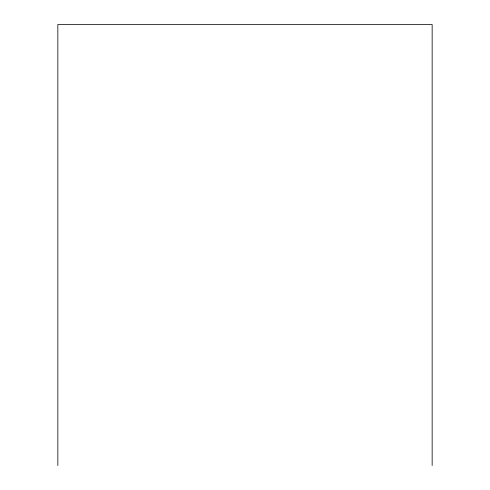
<?xml version="1.0" encoding="UTF-8"?>
<svg xmlns="http://www.w3.org/2000/svg" width="490" height="490" viewBox="0 0 490 490"><rect width="100%" height="100%" fill="white"/><g stroke="black" fill="none" stroke-linecap="round" stroke-linejoin="round"><path stroke-width="0.73" d="M432.156 465.5L432.156 24.5L57.845 24.5L57.845 465.5"/></g></svg>
